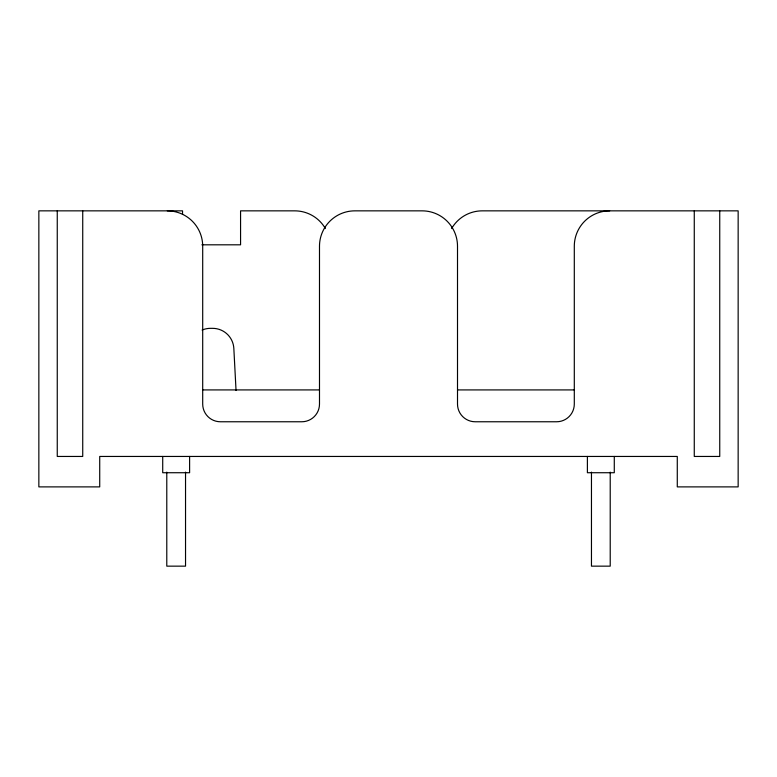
<?xml version="1.0" encoding="UTF-8"?>
<svg xmlns="http://www.w3.org/2000/svg" width="777" height="777" viewBox="0 0 777 777"><rect width="100%" height="100%" fill="white"/><g stroke="black" fill="none" stroke-linecap="round" stroke-linejoin="round"><path stroke-width="1.17" d="M201.874 244.813L240.569 244.813L240.569 210.849L294.716 210.849A35.392 35.392 0 0 1 325.369 228.535M202.603 389.918L319.493 389.918M457.507 389.918L574.3 389.918M236.043 390.472L233.838 348.455A21.232 21.232 0 0 0 212.636 328.341L210.47 328.341A21.232 21.232 0 0 0 202.098 330.06M719.745 210.849L719.745 456.449L694.269 456.449L694.269 210.849M614.286 456.449L614.286 472.727L587.393 472.727L587.393 456.449M610.217 472.125L610.217 566.151L591.462 566.151L591.462 472.125M189.607 456.449L189.607 472.727L162.714 472.727L162.714 456.449M185.538 472.125L185.538 566.151L166.783 566.151L166.783 472.125M182.537 214.481L182.537 210.849L38.85 210.849L38.85 486.888L99.718 486.888L99.718 456.449L677.282 456.449L677.282 486.888L738.15 486.888L738.15 210.849L482.284 210.849A35.392 35.392 0 0 0 451.631 228.535M82.731 210.849L82.731 456.449L57.255 456.449L57.255 210.849M609.683 210.849A35.392 35.392 0 0 0 574.3 246.231L574.3 404.069A17.696 17.696 0 0 1 556.604 421.765L475.203 421.765A17.696 17.696 0 0 1 457.507 404.069L457.507 246.231A35.392 35.392 0 0 0 422.125 210.849L354.875 210.849A35.392 35.392 0 0 0 319.493 246.231L319.493 404.069A17.696 17.696 0 0 1 301.797 421.765L220.396 421.765A17.696 17.696 0 0 1 202.7 404.069L202.7 246.231A35.392 35.392 0 0 0 167.317 210.849"/></g></svg>
